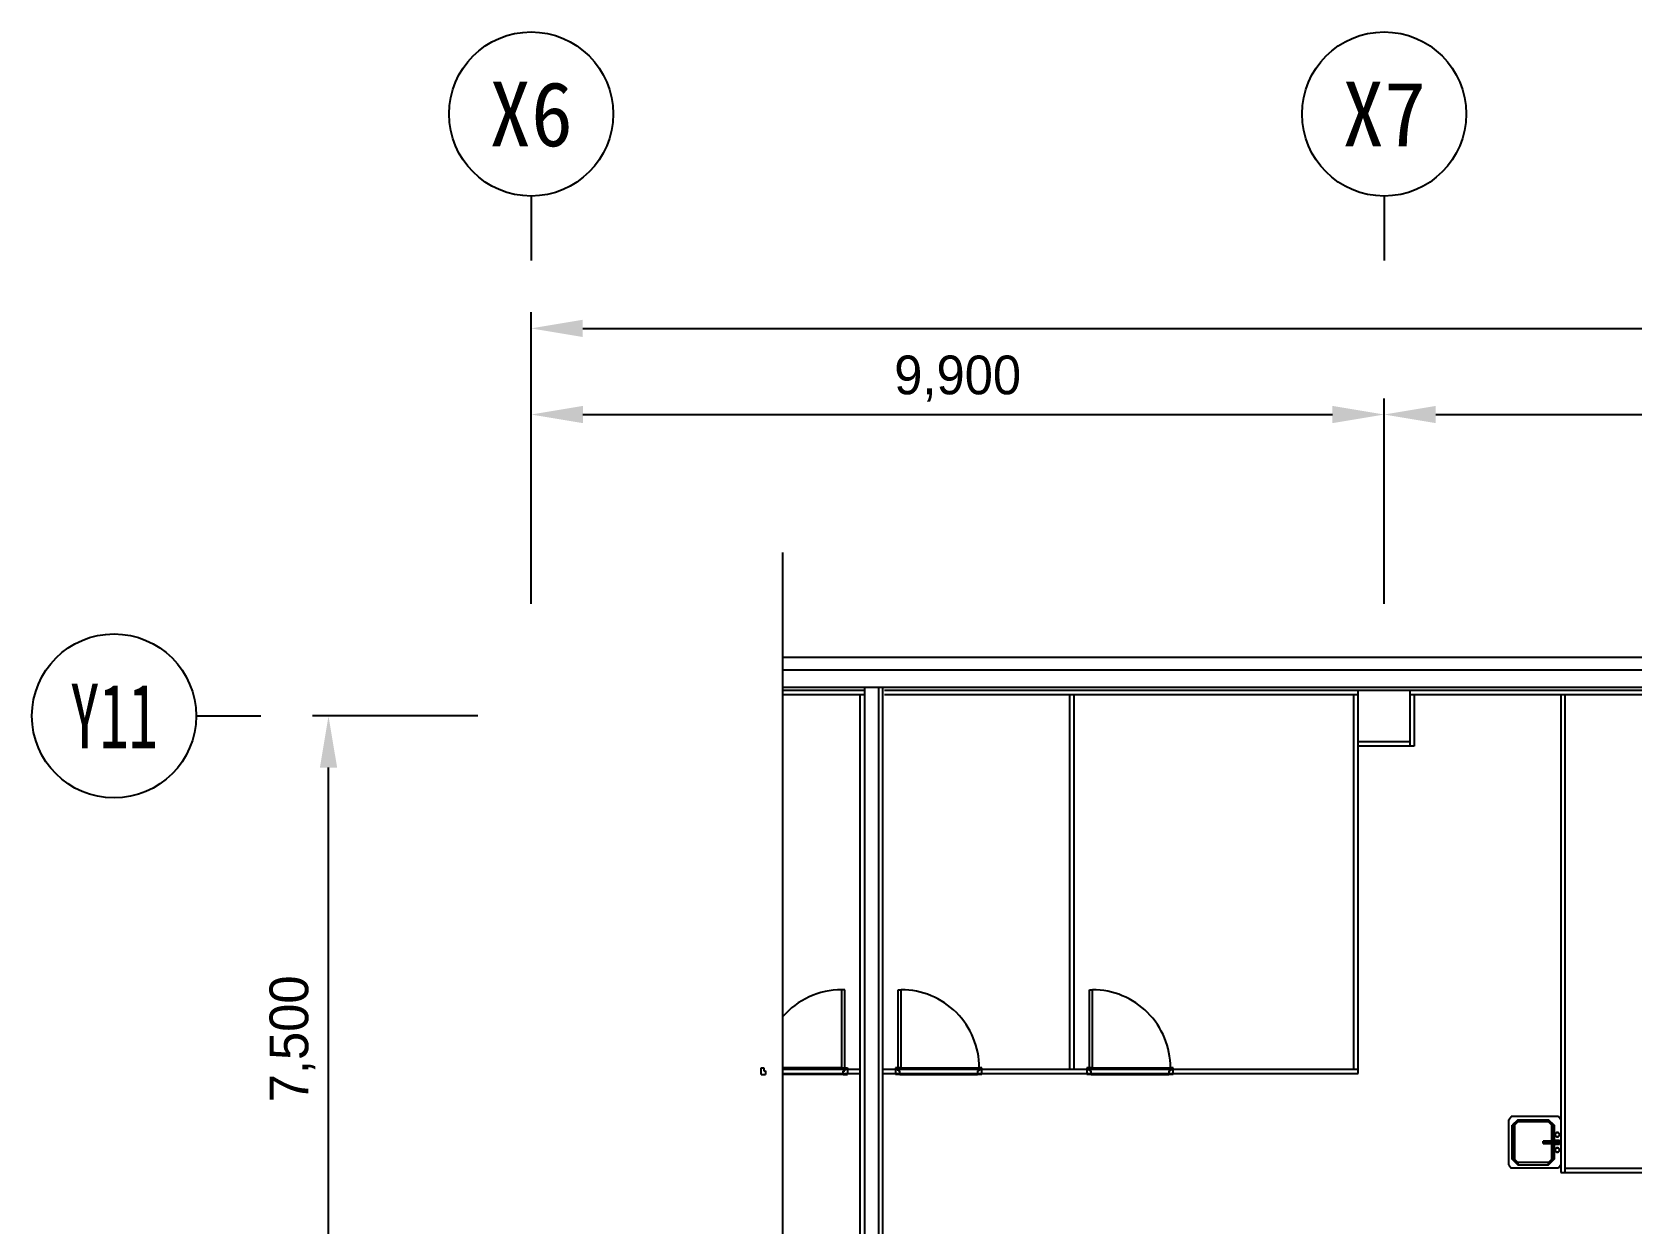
# Model space of a CAD drawing. Header units: millimetres. Extents: x 635438 to 684586, y -467743 to -415930.
# Drawn here: x 635438 to 653999, y -429761 to -415930 of the extents above; entities that cross this region are included whole.
import ezdxf
from ezdxf.enums import TextEntityAlignment as Align

# ---------------------------------------------------------------- set-up
doc = ezdxf.new("R2010")
doc.units = ezdxf.units.MM
doc.header["$LTSCALE"] = 500
doc.header["$PDMODE"] = 2
doc.layers.get('0').update_dxf_attribs({"color": 251})
doc.layers.get('Defpoints').update_dxf_attribs({"color": 8})
doc.layers.add('동물실', color=9, linetype='Continuous')
doc.styles.add('돋움', font='DotumChe.ttf')
doc.styles.add('울릉도l', font='Dotum.ttf')
doc.dimstyles.new('HS-300', dxfattribs={"dimscale": 150, "dimtxt": 3, "dimasz": 4, "dimexe": 1.25, "dimexo": 2, "dimgap": 1, "dimtad": 1, "dimtoh": 1, "dimdec": 0, "dimlunit": 6, "dimtxsty": '울릉도l', "dimcen": 2.5, "dimclrd": 15, "dimclre": 15, "dimadec": 0, "dimazin": 0, "dimtfac": 1, "dimtdec": 0, "dimtmove": 0, "dimatfit": 3, "dimfxl": 1, "dimarcsym": 0})

# ---------------------------------------------------------------- blocks, each defined once
blk = doc.blocks.new('주열마킹$0$')
blk.add_line((0, 5), (0, 0))
blk.add_circle((0, 11.35), 6.35)
at = {"color": 3, "style": '돋움'}
blk.add_attdef('NO', text='', height=5, dxfattribs=at).set_placement((0, 11.35), align=Align.MIDDLE_CENTER)
blk = doc.blocks.new('*D10')
at = {"lineweight": -2, "transparency": 16777216}
for p, q in [((640612, -423872), (638693, -423872)), ((638880, -430772), (638880, -424472)), ((640612, -431372), (638693, -431372))]:
    blk.add_line(p, q, dxfattribs=at)
at = {"transparency": 16777216}
for points in [[(638780, -424472), (638980, -424472), (638880, -423872)], [(638780, -430772), (638980, -430772), (638880, -431372)]]:
    blk.add_solid(points, dxfattribs=at)
at = {"layer": 'Defpoints', "color": 0, "transparency": 16777216}
for p in [(638880, -423872), (640912, -423872), (640912, -431372)]:
    blk.add_point(p, dxfattribs=at)
at = {"transparency": 16777216, "insert": (638462, -427622), "char_height": 450, "attachment_point": 5, "rotation": 90, "style": '울릉도l'}
blk.add_mtext('7,500', dxfattribs=at)
blk = doc.blocks.new('*U3')
blk.add_line((0, 5), (0, 0))
blk.add_circle((0, 11.35), 6.35)
at = {"color": 3, "style": '돋움'}
blk.add_attdef('NO', text='', height=5, dxfattribs=at).set_placement((0, 11.35), align=Align.MIDDLE_CENTER)
blk = doc.blocks.new('*D9')
at = {"lineweight": -2, "transparency": 16777216}
for p, q in [((641233, -422572), (641233, -420185)), ((651133, -422572), (651133, -420185)), ((641833, -420372), (650533, -420372))]:
    blk.add_line(p, q, dxfattribs=at)
at = {"transparency": 16777216}
for points in [[(641833, -420272), (641833, -420472), (641233, -420372)], [(650533, -420272), (650533, -420472), (651133, -420372)]]:
    blk.add_solid(points, dxfattribs=at)
at = {"layer": 'Defpoints', "color": 0, "transparency": 16777216}
for p in [(651133, -420372), (641233, -422872), (651133, -422872)]:
    blk.add_point(p, dxfattribs=at)
at = {"transparency": 16777216, "insert": (646183, -419954), "char_height": 450, "attachment_point": 5, "style": '울릉도l'}
blk.add_mtext('9,900', dxfattribs=at)
blk = doc.blocks.new('*D8')
at = {"lineweight": -2, "transparency": 16777216}
for p, q in [((651133, -422572), (651133, -420185)), ((661033, -422572), (661033, -420185)), ((651733, -420372), (660433, -420372))]:
    blk.add_line(p, q, dxfattribs=at)
at = {"transparency": 16777216}
for points in [[(651733, -420272), (651733, -420472), (651133, -420372)], [(660433, -420272), (660433, -420472), (661033, -420372)]]:
    blk.add_solid(points, dxfattribs=at)
at = {"layer": 'Defpoints', "color": 0, "transparency": 16777216}
for p in [(661033, -420372), (651133, -422872), (661033, -422872)]:
    blk.add_point(p, dxfattribs=at)
at = {"transparency": 16777216, "insert": (656083, -419954), "char_height": 450, "attachment_point": 5, "style": '울릉도l'}
blk.add_mtext('9,900', dxfattribs=at)
blk = doc.blocks.new('*D4')
at = {"lineweight": -2, "transparency": 16777216}
for p, q in [((641231, -422272), (641231, -419185)), ((683633, -422572), (683633, -419185)), ((641831, -419372), (683033, -419372))]:
    blk.add_line(p, q, dxfattribs=at)
at = {"transparency": 16777216}
for points in [[(641831, -419272), (641831, -419472), (641231, -419372)], [(683033, -419272), (683033, -419472), (683633, -419372)]]:
    blk.add_solid(points, dxfattribs=at)
at = {"layer": 'Defpoints', "color": 0, "transparency": 16777216}
for p in [(683633, -419372), (641231, -422572), (683633, -422872)]:
    blk.add_point(p, dxfattribs=at)
at = {"transparency": 16777216, "insert": (662432, -418954), "char_height": 450, "attachment_point": 5, "style": '울릉도l'}
blk.add_mtext('42,402', dxfattribs=at)
blk = doc.blocks.new('SINK')
for p, q in [((0, 262), (25, 300)), ((0, 262), (0, -262)), ((25, 300), (575, 300)), ((76, 198), (140, 262)), ((140, 262), (76, 198)), ((76, -198), (76, 198)), ((102, 198), (76, 198)), ((76, 198), (76, -198)), ((102, 198), (76, 198)), ((140, 236), (102, 198)), ((102, 198), (140, 236)), ((102, 198), (102, -198)), ((102, -198), (102, 198)), ((498, 262), (140, 262)), ((140, 262), (140, 236)), ((498, 262), (140, 262)), ((140, 236), (140, 262)), ((140, 236), (498, 236)), ((140, 236), (498, 236)), ((498, 262), (562, 198)), ((498, 236), (498, 262)), ((498, 262), (562, 198)), ((498, 236), (498, 262)), ((498, 236), (536, 198)), ((536, 198), (498, 236)), ((536, -198), (536, 198)), ((562, 198), (536, 198)), ((536, 198), (536, -198)), ((536, 198), (562, 198)), ((562, 198), (562, -198)), ((562, -198), (562, 198)), ((600, 262), (575, 300)), ((600, -262), (600, 262)), ((13, 89), (14, 96)), ((14, 96), (13, 89)), ((13, 89), (14, 96)), ((14, 96), (13, 89)), ((14, 82), (13, 89)), ((13, 89), (14, 82)), ((14, 82), (13, 89)), ((13, 89), (14, 82)), ((25, 13), (13, 25)), ((13, 25), (13, -25)), ((76, 25), (13, 25)), ((25, 13), (13, 25)), ((14, 96), (16, 102)), ((16, 102), (14, 96)), ((14, 96), (16, 102)), ((16, 102), (14, 96)), ((16, 76), (14, 82)), ((14, 82), (16, 76)), ((16, 76), (14, 82)), ((14, 82), (16, 76)), ((16, 102), (20, 107)), ((20, 107), (16, 102)), ((16, 102), (20, 107)), ((20, 107), (16, 102)), ((20, 71), (16, 76)), ((16, 76), (20, 71)), ((20, 71), (16, 76)), ((16, 76), (20, 71)), ((20, 107), (25, 111)), ((25, 111), (20, 107)), ((20, 107), (25, 111)), ((25, 111), (20, 107)), ((25, 67), (20, 71)), ((20, 71), (25, 67)), ((25, 67), (20, 71)), ((20, 71), (25, 67)), ((25, 111), (32, 114)), ((32, 114), (25, 111)), ((25, 111), (32, 114)), ((32, 114), (25, 111)), ((32, 64), (25, 67)), ((25, 67), (32, 64)), ((32, 64), (25, 67)), ((25, 67), (32, 64)), ((25, 13), (25, -13)), ((89, 13), (25, 13)), ((25, 13), (25, -13)), ((25, 13), (64, 13)), ((89, 13), (25, 13)), ((32, 114), (38, 115)), ((38, 115), (32, 114)), ((32, 114), (38, 115)), ((38, 115), (32, 114)), ((38, 64), (32, 64)), ((32, 64), (38, 64)), ((38, 64), (32, 64)), ((32, 64), (38, 64)), ((38, 115), (45, 114)), ((45, 114), (38, 115)), ((38, 115), (45, 114)), ((45, 114), (38, 115)), ((38, 64), (45, 64)), ((45, 64), (38, 64)), ((38, 64), (45, 64)), ((45, 64), (38, 64)), ((45, 114), (51, 111)), ((51, 111), (45, 114)), ((45, 114), (51, 111)), ((51, 111), (45, 114)), ((51, 67), (45, 64)), ((45, 64), (51, 67)), ((51, 67), (45, 64)), ((45, 64), (51, 67)), ((51, 111), (56, 107)), ((56, 107), (51, 111)), ((51, 111), (56, 107)), ((56, 107), (51, 111)), ((56, 71), (51, 67)), ((51, 67), (56, 71)), ((56, 71), (51, 67)), ((51, 67), (56, 71)), ((56, 107), (60, 102)), ((60, 102), (56, 107)), ((56, 107), (60, 102)), ((60, 102), (56, 107)), ((60, 76), (56, 71)), ((56, 71), (60, 76)), ((60, 76), (56, 71)), ((56, 71), (60, 76)), ((60, 102), (63, 96)), ((63, 96), (60, 102)), ((60, 102), (63, 96)), ((63, 96), (60, 102)), ((63, 82), (60, 76)), ((60, 76), (63, 82)), ((63, 82), (60, 76)), ((60, 76), (63, 82)), ((63, 96), (64, 89)), ((64, 89), (63, 96)), ((63, 96), (64, 89)), ((64, 89), (63, 96)), ((64, 89), (63, 82)), ((63, 82), (64, 89)), ((64, 89), (63, 82)), ((63, 82), (64, 89)), ((76, 25), (64, 13)), ((64, 13), (76, 25)), ((64, 13), (64, -13)), ((102, 13), (64, 13)), ((64, 13), (64, -13)), ((102, 13), (64, 13)), ((76, -25), (76, 25)), ((89, 13), (204, 13)), ((89, -13), (89, 13)), ((89, -13), (89, 13)), ((89, 13), (102, 13)), ((102, 13), (89, 13)), ((89, 13), (204, 13)), ((102, 13), (204, 13)), ((102, 13), (102, -13)), ((102, -13), (102, 13)), ((204, 13), (102, 13)), ((204, 13), (204, -13)), ((204, 13), (204, -13)), ((204, -13), (204, 13)), ((204, 13), (204, -13)), ((25, -13), (13, -25)), ((25, -13), (13, -25)), ((13, -25), (76, -25)), ((13, -89), (14, -82)), ((14, -82), (13, -89)), ((13, -89), (14, -82)), ((14, -82), (13, -89)), ((14, -96), (13, -89)), ((13, -89), (14, -96)), ((14, -96), (13, -89)), ((13, -89), (14, -96)), ((14, -82), (16, -76)), ((16, -76), (14, -82)), ((14, -82), (16, -76)), ((16, -76), (14, -82)), ((16, -102), (14, -96)), ((14, -96), (16, -102)), ((16, -102), (14, -96)), ((14, -96), (16, -102)), ((16, -76), (20, -71)), ((20, -71), (16, -76)), ((16, -76), (20, -71)), ((20, -71), (16, -76)), ((20, -107), (16, -102)), ((16, -102), (20, -107)), ((20, -107), (16, -102)), ((16, -102), (20, -107)), ((20, -71), (25, -67)), ((25, -67), (20, -71)), ((20, -71), (25, -67)), ((25, -67), (20, -71)), ((25, -111), (20, -107)), ((20, -107), (25, -111)), ((25, -111), (20, -107)), ((20, -107), (25, -111)), ((25, -13), (89, -13)), ((25, -13), (64, -13)), ((89, -13), (25, -13)), ((25, -67), (32, -64)), ((32, -64), (25, -67)), ((25, -67), (32, -64)), ((32, -64), (25, -67)), ((32, -114), (25, -111)), ((25, -111), (32, -114)), ((32, -114), (25, -111)), ((25, -111), (32, -114)), ((32, -64), (38, -64)), ((38, -64), (32, -64)), ((32, -64), (38, -64)), ((38, -64), (32, -64)), ((38, -115), (32, -114)), ((32, -114), (38, -115)), ((38, -115), (32, -114)), ((32, -114), (38, -115)), ((38, -64), (45, -64)), ((45, -64), (38, -64)), ((38, -64), (45, -64)), ((45, -64), (38, -64)), ((45, -114), (38, -115)), ((38, -115), (45, -114)), ((45, -114), (38, -115)), ((38, -115), (45, -114)), ((45, -64), (51, -67)), ((51, -67), (45, -64)), ((45, -64), (51, -67)), ((51, -67), (45, -64)), ((51, -111), (45, -114)), ((45, -114), (51, -111)), ((51, -111), (45, -114)), ((45, -114), (51, -111)), ((51, -67), (56, -71)), ((56, -71), (51, -67)), ((51, -67), (56, -71)), ((56, -71), (51, -67)), ((56, -107), (51, -111)), ((51, -111), (56, -107)), ((56, -107), (51, -111)), ((51, -111), (56, -107)), ((56, -71), (60, -76)), ((60, -76), (56, -71)), ((56, -71), (60, -76)), ((60, -76), (56, -71)), ((60, -102), (56, -107)), ((56, -107), (60, -102)), ((60, -102), (56, -107)), ((56, -107), (60, -102)), ((60, -76), (63, -82)), ((63, -82), (60, -76)), ((60, -76), (63, -82)), ((63, -82), (60, -76)), ((63, -96), (60, -102)), ((60, -102), (63, -96)), ((63, -96), (60, -102)), ((60, -102), (63, -96)), ((63, -82), (64, -89)), ((63, -82), (64, -89)), ((64, -89), (63, -82)), ((63, -82), (64, -89)), ((64, -89), (63, -96)), ((63, -96), (64, -89)), ((64, -89), (63, -96)), ((63, -96), (64, -89)), ((64, -13), (76, -25)), ((76, -25), (64, -13)), ((64, -13), (102, -13)), ((64, -13), (102, -13)), ((204, -13), (89, -13)), ((102, -13), (89, -13)), ((89, -13), (204, -13)), ((102, -13), (89, -13)), ((204, -13), (102, -13)), ((204, -13), (102, -13)), ((0, -262), (25, -300)), ((25, -300), (575, -300)), ((140, -262), (76, -198)), ((76, -198), (102, -198)), ((76, -198), (140, -262)), ((102, -198), (76, -198)), ((102, -198), (140, -236)), ((140, -236), (102, -198)), ((140, -236), (498, -236)), ((140, -262), (140, -236)), ((140, -236), (498, -236)), ((140, -262), (140, -236)), ((498, -262), (140, -262)), ((498, -262), (140, -262)), ((562, -198), (498, -262)), ((498, -236), (536, -198)), ((498, -262), (562, -198)), ((536, -198), (498, -236)), ((498, -236), (498, -262)), ((498, -236), (498, -262)), ((536, -198), (562, -198)), ((536, -198), (562, -198)), ((600, -262), (575, -300))]:
    blk.add_line(p, q)

msp = doc.modelspace()

# ---------------------------------------------------------------- linework, layer by layer
for p, q in [((644151.1, -421974.6), (644151.1, -436488.9)), ((644151.1, -421974.6), (644151.1, -423542.4)), ((644151.1, -423622.3), (644151.1, -436488.9))]:
    msp.add_line(p, q)
at = {"layer": '동물실', "color": 251}
for p, q in [((684312.8, -423192.3), (644151.1, -423192.4)), ((684312.8, -423192.3), (644151.1, -423192.4)), ((684162.8, -423342.3), (644151.1, -423342.4)), ((684162.8, -423342.3), (644151.1, -423342.4)), ((660282.8, -423542.4), (644151.1, -423542.4)), ((644151.1, -423572.3), (645102.8, -423572.3)), ((645102.8, -423542.4), (645102.8, -433332.3)), ((645262.8, -423542.4), (645262.8, -433172.3)), ((645312.8, -433172.3), (645312.8, -423542.4)), ((645332.8, -423572.3), (650832.8, -423572.3)), ((650832.8, -428022.3), (650832.8, -423572.3)), ((650832.8, -423572.3), (651432.8, -423572.3)), ((650832.8, -424172.3), (650832.8, -423572.3)), ((650832.8, -423572.3), (651432.8, -423572.3)), ((650832.8, -424172.3), (650832.8, -423572.3)), ((651432.8, -423572.3), (660732.8, -423572.3)), ((651432.8, -423572.3), (651432.8, -424222.3)), ((651432.8, -423572.3), (651432.8, -424172.3)), ((651432.8, -423572.3), (651432.8, -424172.3)), ((644151.1, -423622.3), (645102.8, -423622.3)), ((645052.8, -432126.3), (645052.8, -423622.3)), ((645332.8, -423622.3), (650832.8, -423622.3)), ((647482.8, -423622.3), (647482.8, -427972.3)), ((647532.8, -423622.3), (647532.8, -427972.3)), ((650782.8, -427972.3), (650782.8, -423622.3)), ((651432.8, -423622.3), (660732.8, -423622.3)), ((651482.8, -423622.3), (651482.8, -424222.3)), ((653182.8, -423622.3), (653182.8, -429172.3)), ((653232.8, -423622.3), (653232.8, -429172.3)), ((651432.8, -424172.3), (650832.8, -424172.3)), ((651432.8, -424172.3), (650832.8, -424172.3)), ((651432.8, -424172.3), (650832.8, -424172.3)), ((651482.8, -424222.3), (650832.8, -424222.3)), ((644838.1, -427957.3), (644838.1, -427052.1)), ((644873.4, -427052.1), (644838.1, -427052.1)), ((644873.4, -427957.3), (644873.4, -427052.1)), ((645492.1, -427957.3), (645492.1, -427052.1)), ((645492.1, -427052.1), (645527.4, -427052.1)), ((645527.4, -427957.3), (645527.4, -427052.1)), ((647712.1, -427957.3), (647712.1, -427052.1)), ((647712.1, -427052.1), (647747.4, -427052.1)), ((647747.4, -427957.3), (647747.4, -427052.1)), ((643902.8, -427957.3), (643932.1, -427957.3)), ((643902.8, -428037.3), (643902.8, -427957.3)), ((643902.8, -428022.3), (643902.8, -427972.3)), ((643932.1, -427957.3), (643932.1, -427993.2)), ((643932.1, -427993.2), (643952.6, -427993.2)), ((643932.1, -427993.2), (643952.6, -427993.2)), ((643952.6, -427993.2), (643952.6, -428037.3)), ((644838.1, -427957.3), (644151.1, -427957.3)), ((644151.1, -427972.3), (645052.8, -427972.3)), ((644151.1, -428022.3), (645052.8, -428022.3)), ((644838.1, -427957.3), (644873.4, -427957.3)), ((644852.9, -427993.2), (644873.4, -427993.2)), ((644852.9, -428037.3), (644852.9, -427993.2)), ((644873.4, -427957.3), (644902.8, -427957.3)), ((644873.4, -427993.2), (644873.4, -427957.3)), ((644902.8, -427957.3), (644902.8, -428037.3)), ((644902.8, -427972.3), (644902.8, -428022.3)), ((644902.8, -427972.3), (644902.8, -428022.3)), ((645312.8, -427972.3), (650832.8, -427972.3)), ((645312.8, -428022.3), (650832.8, -428022.3)), ((645492.1, -427957.3), (645462.8, -427957.3)), ((645462.8, -427957.3), (645462.8, -428037.3)), ((645462.8, -427972.3), (645462.8, -428022.3)), ((645462.8, -427972.3), (645462.8, -428022.3)), ((645492.1, -427993.2), (645492.1, -427957.3)), ((645527.4, -427957.3), (645492.1, -427957.3)), ((645512.6, -427993.2), (645492.1, -427993.2)), ((645512.6, -428037.3), (645512.6, -427993.2)), ((645527.4, -427957.3), (646433.4, -427957.3)), ((646412.9, -427993.2), (646412.9, -428037.3)), ((646433.4, -427993.2), (646412.9, -427993.2)), ((646433.4, -427993.2), (646412.9, -427993.2)), ((646433.4, -427957.3), (646433.4, -427993.2)), ((646462.8, -427957.3), (646433.4, -427957.3)), ((646462.8, -428037.3), (646462.8, -427957.3)), ((646462.8, -428022.3), (646462.8, -427972.3)), ((647712.1, -427957.3), (647682.8, -427957.3)), ((647682.8, -427957.3), (647682.8, -428037.3)), ((647682.8, -427972.3), (647682.8, -428022.3)), ((647682.8, -427972.3), (647682.8, -428022.3)), ((647712.1, -427993.2), (647712.1, -427957.3)), ((647747.4, -427957.3), (647712.1, -427957.3)), ((647732.6, -427993.2), (647712.1, -427993.2)), ((647732.6, -428037.3), (647732.6, -427993.2)), ((647747.4, -427957.3), (648653.4, -427957.3)), ((648632.9, -427993.2), (648632.9, -428037.3)), ((648653.4, -427993.2), (648632.9, -427993.2)), ((648653.4, -427993.2), (648632.9, -427993.2)), ((648653.4, -427957.3), (648653.4, -427993.2)), ((648682.8, -427957.3), (648653.4, -427957.3)), ((648682.8, -428037.3), (648682.8, -427957.3)), ((648682.8, -428022.3), (648682.8, -427972.3)), ((643902.8, -428037.3), (643952.6, -428037.3)), ((644852.9, -428037.3), (644151.1, -428037.3)), ((644852.9, -428037.3), (644902.8, -428037.3)), ((645512.6, -428037.3), (645462.8, -428037.3)), ((645512.6, -428037.3), (646412.9, -428037.3)), ((646462.8, -428037.3), (646412.9, -428037.3)), ((647732.6, -428037.3), (647682.8, -428037.3)), ((647732.6, -428037.3), (648632.9, -428037.3)), ((648682.8, -428037.3), (648632.9, -428037.3)), ((653232.8, -429122.3), (677132.8, -429122.3)), ((653182.8, -429172.3), (677132.8, -429172.3))]:
    msp.add_line(p, q, dxfattribs=at)
for centre, start, end in [((644836.8, -427956.8), 89.91508, 139.28107), ((645528.7, -427956.8), 359.96385, 90.08492), ((647748.7, -427956.8), 359.96385, 90.08492)]:
    msp.add_arc(centre, 904.7, start, end, dxfattribs=at)

# ---------------------------------------------------------------- block references
ref = msp.add_blockref('*U3', (641231.6, -418584.8), dxfattribs=dict(xscale=150, yscale=150, zscale=150))
ref.add_attrib('NO', 'X6', dxfattribs={"height": 750, "style": '돋움'}).set_placement((641231.6, -416882.3), align=Align.MIDDLE_CENTER)
ref = msp.add_blockref('*U3', (651133.6, -418584.8), dxfattribs=dict(xscale=150, yscale=150, zscale=150))
ref.add_attrib('NO', 'X7', dxfattribs={"height": 750, "style": '돋움'}).set_placement((651133.6, -416882.3), align=Align.MIDDLE_CENTER)
ref = msp.add_blockref('주열마킹$0$', (638092.9, -423872.3), dxfattribs=dict(xscale=150, yscale=150, zscale=150, rotation=90))
ref.add_attrib('NO', 'Y11', dxfattribs={"height": 750, "style": '돋움', "width": 0.7}).set_placement((636390.4, -423872.3), align=Align.MIDDLE_CENTER)
at = {"layer": '동물실', "color": 251, "xscale": -1}
msp.add_blockref('SINK', (653182.8, -428822.3), dxfattribs=at)

# ---------------------------------------------------------------- dimensions: what is measured, and where the dimension line sits
for base, p1, p2, picture, middle in [((683632.8, -419372.3), (641230.8, -422572.3), (683632.8, -422872.3), '*D4', (662431.8, -418953.7)), ((651132.8, -420372.3), (641232.8, -422872.3), (651132.8, -422872.3), '*D9', (646182.8, -419953.7)), ((661032.8, -420372.3), (651132.8, -422872.3), (661032.8, -422872.3), '*D8', (656082.8, -419953.7))]:
    dim = msp.add_linear_dim(base=base, p1=p1, p2=p2, dimstyle='HS-300', override={"dimclrd": 256, "dimclre": 256, "dimclrt": 256, "dimtmove": 1})
    dim.commit()
    dim.dimension.update_dxf_attribs({"geometry": picture, "text_midpoint": middle})
dim = msp.add_linear_dim(base=(638880.4, -423872.3), p1=(640911.6, -431372.3), p2=(640911.6, -423872.3), angle=90, dimstyle='HS-300', override={"dimclrd": 256, "dimclre": 256, "dimclrt": 256, "dimtmove": 1})
dim.commit()
dim.dimension.update_dxf_attribs({"geometry": '*D10', "text_midpoint": (638461.7, -427622.3)})

doc.saveas('drawing.dxf')
